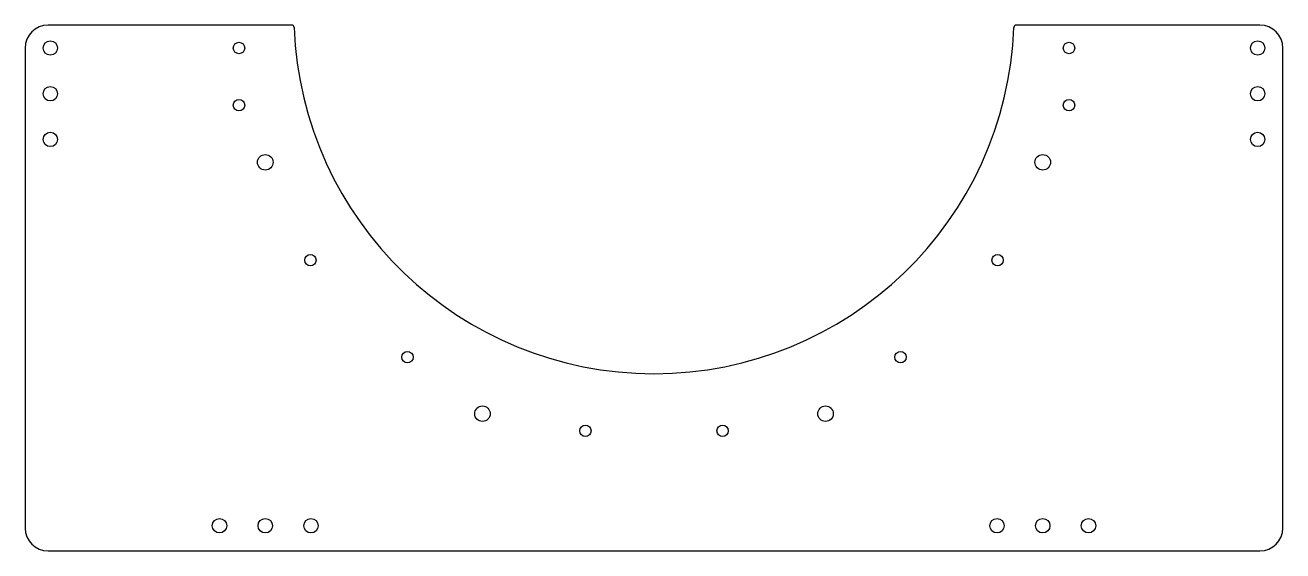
# Model space of a CAD drawing. Header units: millimetres. Extents: x -275 to 275, y 0 to 230.
import ezdxf

# ---------------------------------------------------------------- set-up
doc = ezdxf.new("R2010")
doc.units = ezdxf.units.MM

msp = doc.modelspace()

# ---------------------------------------------------------------- linework, layer by layer
at = {"color": 7, "linetype": 'Continuous', "lineweight": 25}
for p, q in [((-158.39, 230), (-265, 230)), ((265, 230), (158.39, 230)), ((-275, 220), (-275, 10)), ((275, 10), (275, 220)), ((-265, 0), (265, 0))]:
    msp.add_line(p, q, dxfattribs=at)
for centre, radius in [((-264, 220), 3.15), ((-181.5, 220), 2.5), ((181.5, 220), 2.5), ((264, 220), 3.15), ((-264, 200), 3.15), ((264, 200), 3.15), ((-181.5, 195), 2.5), ((181.5, 195), 2.5), ((-264, 180), 3.15), ((264, 180), 3.15), ((-170, 170), 3.4), ((170, 170), 3.4), ((-150.26, 127.17), 2.5), ((150.26, 127.17), 2.5), ((-107.83, 84.74), 2.5), ((107.83, 84.74), 2.5), ((-75, 60), 3.4), ((75, 60), 3.4), ((-30, 52.5), 2.5), ((30, 52.5), 2.5), ((-190, 11), 3.15), ((-170, 11), 3.15), ((-150, 11), 3.15), ((150, 11), 3.15), ((170, 11), 3.15), ((190, 11), 3.15)]:
    msp.add_circle(centre, radius, dxfattribs=at)
for centre, radius, start, end in [((-265, 220), 10, 90, 180), ((-158.39, 229), 1, 2.1694, 90), ((0, 235), 157.5, 182.1694, 357.8306), ((158.39, 229), 1, 90, 177.8306), ((265, 220), 10, 0, 90), ((-265, 10), 10, 180, 270), ((265, 10), 10, 270, 0)]:
    msp.add_arc(centre, radius, start, end, dxfattribs=at)

doc.saveas('drawing.dxf')
